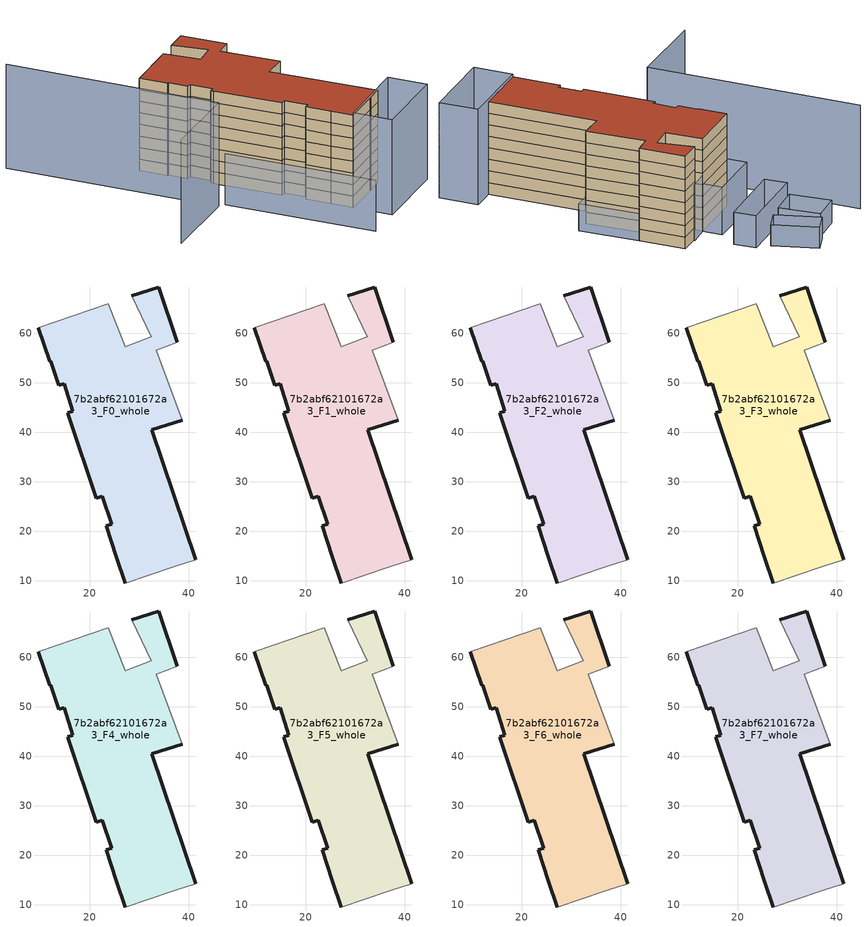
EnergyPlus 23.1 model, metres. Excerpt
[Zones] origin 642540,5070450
7b2abf62101672a3_F0_whole
 floor ground (EU_floor_Construction): 34.01,69.29 37.7,58.18 33.5,56.48 38.7,42.37 32.6,40.47 41.4,14.25 37.29,12.95 36.69,12.75 27.18,9.55 25.38,14.85 23.38,21.06 24.48,21.36 22.59,27.06 21.38,26.66 15.79,43.18 15.59,43.88 16.59,44.18 14.89,49.78 13.79,49.48 12.19,54.29 11.99,54.29 9.69,61.09 23.8,65.89 27.2,57.18 32.5,59.28 28.5,67.49 z0
 wall outside (EU_wall_Construction): 9.69,61.09 11.99,54.29 12.19,54.29 13.79,49.48 14.89,49.78 16.59,44.18 15.59,43.88 15.79,43.18 21.38,26.66 22.59,27.06 24.48,21.36 23.38,21.06 25.38,14.85 27.18,9.55 / 41.4,14.25 32.6,40.47 38.7,42.37 / 37.7,58.18 34.01,69.29 28.5,67.49 z0:3
 wall adiabatic (EU_wall_Construction): 27.18,9.55 36.69,12.75 37.29,12.95 41.4,14.25 / 38.7,42.37 33.5,56.48 37.7,58.18 / 28.5,67.49 32.5,59.28 27.2,57.18 23.8,65.89 9.69,61.09 z0:3
7b2abf62101672a3_F1_whole
 floor to 7b2abf62101672a3_F0_whole (EU_floor_Construction): 34.01,69.29 37.7,58.18 33.5,56.48 38.7,42.37 32.6,40.47 41.4,14.25 37.29,12.95 36.69,12.75 27.18,9.55 25.38,14.85 23.38,21.06 24.48,21.36 22.59,27.06 21.38,26.66 15.79,43.18 15.59,43.88 16.59,44.18 14.89,49.78 13.79,49.48 12.19,54.29 11.99,54.29 9.69,61.09 23.8,65.89 27.2,57.18 32.5,59.28 28.5,67.49 z3
 wall outside (EU_wall_Construction): 9.69,61.09 11.99,54.29 12.19,54.29 13.79,49.48 14.89,49.78 16.59,44.18 15.59,43.88 15.79,43.18 21.38,26.66 22.59,27.06 24.48,21.36 23.38,21.06 25.38,14.85 27.18,9.55 / 41.4,14.25 32.6,40.47 38.7,42.37 / 37.7,58.18 34.01,69.29 28.5,67.49 z3:6
 wall adiabatic (EU_wall_Construction): 27.18,9.55 36.69,12.75 37.29,12.95 41.4,14.25 / 38.7,42.37 33.5,56.48 37.7,58.18 / 28.5,67.49 32.5,59.28 27.2,57.18 23.8,65.89 9.69,61.09 z3:6
7b2abf62101672a3_F2_whole
 floor to 7b2abf62101672a3_F1_whole (EU_floor_Construction): 34.01,69.29 37.7,58.18 33.5,56.48 38.7,42.37 32.6,40.47 41.4,14.25 37.29,12.95 36.69,12.75 27.18,9.55 25.38,14.85 23.38,21.06 24.48,21.36 22.59,27.06 21.38,26.66 15.79,43.18 15.59,43.88 16.59,44.18 14.89,49.78 13.79,49.48 12.19,54.29 11.99,54.29 9.69,61.09 23.8,65.89 27.2,57.18 32.5,59.28 28.5,67.49 z6
 wall outside (EU_wall_Construction): 9.69,61.09 11.99,54.29 12.19,54.29 13.79,49.48 14.89,49.78 16.59,44.18 15.59,43.88 15.79,43.18 21.38,26.66 22.59,27.06 24.48,21.36 23.38,21.06 25.38,14.85 27.18,9.55 / 41.4,14.25 32.6,40.47 38.7,42.37 / 37.7,58.18 34.01,69.29 28.5,67.49 z6:9
 wall adiabatic (EU_wall_Construction): 27.18,9.55 36.69,12.75 37.29,12.95 41.4,14.25 / 38.7,42.37 33.5,56.48 37.7,58.18 / 28.5,67.49 32.5,59.28 27.2,57.18 23.8,65.89 9.69,61.09 z6:9
7b2abf62101672a3_F3_whole
 floor to 7b2abf62101672a3_F2_whole (EU_floor_Construction): 34.01,69.29 37.7,58.18 33.5,56.48 38.7,42.37 32.6,40.47 41.4,14.25 37.29,12.95 36.69,12.75 27.18,9.55 25.38,14.85 23.38,21.06 24.48,21.36 22.59,27.06 21.38,26.66 15.79,43.18 15.59,43.88 16.59,44.18 14.89,49.78 13.79,49.48 12.19,54.29 11.99,54.29 9.69,61.09 23.8,65.89 27.2,57.18 32.5,59.28 28.5,67.49 z9
 wall outside (EU_wall_Construction): 9.69,61.09 11.99,54.29 12.19,54.29 13.79,49.48 14.89,49.78 16.59,44.18 15.59,43.88 15.79,43.18 21.38,26.66 22.59,27.06 24.48,21.36 23.38,21.06 25.38,14.85 27.18,9.55 / 41.4,14.25 32.6,40.47 38.7,42.37 / 37.7,58.18 34.01,69.29 28.5,67.49 z9:12
 wall adiabatic (EU_wall_Construction): 27.18,9.55 36.69,12.75 37.29,12.95 41.4,14.25 / 38.7,42.37 33.5,56.48 37.7,58.18 / 28.5,67.49 32.5,59.28 27.2,57.18 23.8,65.89 9.69,61.09 z9:12
7b2abf62101672a3_F4_whole
 floor to 7b2abf62101672a3_F3_whole (EU_floor_Construction): 34.01,69.29 37.7,58.18 33.5,56.48 38.7,42.37 32.6,40.47 41.4,14.25 37.29,12.95 36.69,12.75 27.18,9.55 25.38,14.85 23.38,21.06 24.48,21.36 22.59,27.06 21.38,26.66 15.79,43.18 15.59,43.88 16.59,44.18 14.89,49.78 13.79,49.48 12.19,54.29 11.99,54.29 9.69,61.09 23.8,65.89 27.2,57.18 32.5,59.28 28.5,67.49 z12
 wall outside (EU_wall_Construction): 9.69,61.09 11.99,54.29 12.19,54.29 13.79,49.48 14.89,49.78 16.59,44.18 15.59,43.88 15.79,43.18 21.38,26.66 22.59,27.06 24.48,21.36 23.38,21.06 25.38,14.85 27.18,9.55 / 41.4,14.25 32.6,40.47 38.7,42.37 / 37.7,58.18 34.01,69.29 28.5,67.49 z12:15
 wall adiabatic (EU_wall_Construction): 27.18,9.55 36.69,12.75 37.29,12.95 41.4,14.25 / 38.7,42.37 33.5,56.48 37.7,58.18 / 28.5,67.49 32.5,59.28 27.2,57.18 23.8,65.89 9.69,61.09 z12:15
7b2abf62101672a3_F5_whole
 floor to 7b2abf62101672a3_F4_whole (EU_floor_Construction): 34.01,69.29 37.7,58.18 33.5,56.48 38.7,42.37 32.6,40.47 41.4,14.25 37.29,12.95 36.69,12.75 27.18,9.55 25.38,14.85 23.38,21.06 24.48,21.36 22.59,27.06 21.38,26.66 15.79,43.18 15.59,43.88 16.59,44.18 14.89,49.78 13.79,49.48 12.19,54.29 11.99,54.29 9.69,61.09 23.8,65.89 27.2,57.18 32.5,59.28 28.5,67.49 z15
 wall outside (EU_wall_Construction): 9.69,61.09 11.99,54.29 12.19,54.29 13.79,49.48 14.89,49.78 16.59,44.18 15.59,43.88 15.79,43.18 21.38,26.66 22.59,27.06 24.48,21.36 23.38,21.06 25.38,14.85 27.18,9.55 / 41.4,14.25 32.6,40.47 38.7,42.37 / 37.7,58.18 34.01,69.29 28.5,67.49 z15:18
 wall adiabatic (EU_wall_Construction): 27.18,9.55 36.69,12.75 37.29,12.95 41.4,14.25 / 38.7,42.37 33.5,56.48 37.7,58.18 / 28.5,67.49 32.5,59.28 27.2,57.18 23.8,65.89 9.69,61.09 z15:18
7b2abf62101672a3_F6_whole
 floor to 7b2abf62101672a3_F5_whole (EU_floor_Construction): 34.01,69.29 37.7,58.18 33.5,56.48 38.7,42.37 32.6,40.47 41.4,14.25 37.29,12.95 36.69,12.75 27.18,9.55 25.38,14.85 23.38,21.06 24.48,21.36 22.59,27.06 21.38,26.66 15.79,43.18 15.59,43.88 16.59,44.18 14.89,49.78 13.79,49.48 12.19,54.29 11.99,54.29 9.69,61.09 23.8,65.89 27.2,57.18 32.5,59.28 28.5,67.49 z18
 wall outside (EU_wall_Construction): 9.69,61.09 11.99,54.29 12.19,54.29 13.79,49.48 14.89,49.78 16.59,44.18 15.59,43.88 15.79,43.18 21.38,26.66 22.59,27.06 24.48,21.36 23.38,21.06 25.38,14.85 27.18,9.55 / 41.4,14.25 32.6,40.47 38.7,42.37 / 37.7,58.18 34.01,69.29 28.5,67.49 z18:21
 wall adiabatic (EU_wall_Construction): 27.18,9.55 36.69,12.75 37.29,12.95 41.4,14.25 / 38.7,42.37 33.5,56.48 37.7,58.18 / 28.5,67.49 32.5,59.28 27.2,57.18 23.8,65.89 9.69,61.09 z18:21
7b2abf62101672a3_F7_whole
 floor to 7b2abf62101672a3_F6_whole (EU_floor_Construction): 34.01,69.29 37.7,58.18 33.5,56.48 38.7,42.37 32.6,40.47 41.4,14.25 37.29,12.95 36.69,12.75 27.18,9.55 25.38,14.85 23.38,21.06 24.48,21.36 22.59,27.06 21.38,26.66 15.79,43.18 15.59,43.88 16.59,44.18 14.89,49.78 13.79,49.48 12.19,54.29 11.99,54.29 9.69,61.09 23.8,65.89 27.2,57.18 32.5,59.28 28.5,67.49 z21
 wall outside (EU_wall_Construction): 9.69,61.09 11.99,54.29 12.19,54.29 13.79,49.48 14.89,49.78 16.59,44.18 15.59,43.88 15.79,43.18 21.38,26.66 22.59,27.06 24.48,21.36 23.38,21.06 25.38,14.85 27.18,9.55 / 41.4,14.25 32.6,40.47 38.7,42.37 / 37.7,58.18 34.01,69.29 28.5,67.49 z21:24
 wall adiabatic (EU_wall_Construction): 27.18,9.55 36.69,12.75 37.29,12.95 41.4,14.25 / 38.7,42.37 33.5,56.48 37.7,58.18 / 28.5,67.49 32.5,59.28 27.2,57.18 23.8,65.89 9.69,61.09 z21:24
 roof outside (EU_roof_Construction): 41.4,14.25 32.6,40.47 38.7,42.37 33.5,56.48 37.7,58.18 34.01,69.29 28.5,67.49 32.5,59.28 27.2,57.18 23.8,65.89 9.69,61.09 11.99,54.29 12.19,54.29 13.79,49.48 14.89,49.78 16.59,44.18 15.59,43.88 15.79,43.18 21.38,26.66 22.59,27.06 24.48,21.36 23.38,21.06 25.38,14.85 27.18,9.55 36.69,12.75 37.29,12.95 z24
shading: 8.65,33.36 20.76,-3.03 z0:13.2; 50.5,6.84 30.28,0.04 / 30.28,0.04 27.09,9.52 / 27.09,9.52 47.31,16.32 / 47.31,16.32 50.5,6.84 z0:24.7; -9.78,85.73 7.03,33.99 / 7.03,33.99 -14.35,27.04 z0:26.9; 37.7,58.18 42.7,43.67 / 42.7,43.67 38.42,42.19 / 38.42,42.19 33.42,56.71 / 33.42,56.71 37.7,58.18 z0:7; 27.2,57.18 23.8,65.89 / 23.8,65.89 29.11,67.97 / 29.11,67.97 32.51,59.26 / 32.51,59.26 27.2,57.18 z0:14.5; 9.69,61.09 8.09,65.9 / 8.09,65.9 22.29,70.63 / 22.29,70.63 23.89,65.82 / 23.89,65.82 9.69,61.09 z0:12.3; 24.5,76.1 5.89,69.5 / 5.89,69.5 3.96,74.93 / 3.96,74.93 22.58,81.53 / 22.58,81.53 24.5,76.1 z0:8.3; 7.79,88.71 11.69,78.9 / 11.69,78.9 4.27,75.95 / 4.27,75.95 0.37,85.76 / 0.37,85.76 7.79,88.71 z0:5.8; 14.78,80.05 8.19,89.61 / 8.19,89.61 12.92,92.87 / 12.92,92.87 19.5,83.3 / 19.5,83.3 14.78,80.05 z0:5.4
[Building]
EU S2 Campaign: North Axis=0; Terrain=City; Solar Distribution=FullExterior
[Site:Location]
Lyon-Bron: Latitude=45.75; Longitude=5; Time Zone=1; Elevation=198
[SizingPeriod:WeatherFileDays]
AnnualSizingPeriod: Begin Month=1; Begin Day of Month=1; End Month=12; End Day of Month=31; Day of Week for Start Day=Monday; Use Weather File Daylight Saving Period=No; Use Weather File Rain and Snow Indicators=No
[MATERIAL]
EU_InternalMass_Material: Roughness=MediumRough; Thickness=0.1; Conductivity=1; Density=1800; Specific Heat=900; Thermal Absorptance=0.9; Solar Absorptance=0.7; Visible Absorptance=0.7
[MATERIAL:NOMASS] Roughness=MediumRough; Thermal Absorptance=0.9; Solar Absorptance=0.7; Visible Absorptance=0.7
Name | Thermal Resistance
EU_wall_NoMass | 1.97775
EU_roof_NoMass | 1.81626
EU_floor_NoMass | 1.84812
[CONSTRUCTION]
EU_wall_Construction: EU_wall_NoMass
EU_roof_Construction: EU_roof_NoMass
EU_floor_Construction: EU_floor_NoMass
EU_InternalMass_Construction: EU_InternalMass_Material
[ZONE] Type=1; Multiplier=1; Ceiling Height=autocalculate; Volume=2919.32; Floor Area=autocalculate; Part of Total Floor Area=Yes
7b2abf62101672a3_F0_whole; 7b2abf62101672a3_F1_whole; 7b2abf62101672a3_F2_whole; 7b2abf62101672a3_F3_whole; 7b2abf62101672a3_F4_whole; 7b2abf62101672a3_F5_whole; 7b2abf62101672a3_F6_whole; 7b2abf62101672a3_F7_whole
[INTERNALMASS] Construction=EU_InternalMass_Construction; Surface Area=973.104
Name | Zone or ZoneList
7b2abf62101672a3_F0_whole_EU_InternalMass | 7b2abf62101672a3_F0_whole
7b2abf62101672a3_F1_whole_EU_InternalMass | 7b2abf62101672a3_F1_whole
7b2abf62101672a3_F2_whole_EU_InternalMass | 7b2abf62101672a3_F2_whole
7b2abf62101672a3_F3_whole_EU_InternalMass | 7b2abf62101672a3_F3_whole
7b2abf62101672a3_F4_whole_EU_InternalMass | 7b2abf62101672a3_F4_whole
7b2abf62101672a3_F5_whole_EU_InternalMass | 7b2abf62101672a3_F5_whole
7b2abf62101672a3_F6_whole_EU_InternalMass | 7b2abf62101672a3_F6_whole
7b2abf62101672a3_F7_whole_EU_InternalMass | 7b2abf62101672a3_F7_whole
[OTHEREQUIPMENT] Fuel Type=Electricity; Design Level Calculation Method=Watts/Area; Power per Zone Floor Area=1; Fraction Latent=0; Fraction Radiant=0; Fraction Lost=0; Carbon Dioxide Generation Rate=0; EndUse Subcategory=EU_Step8_InternalGains
Name | Zone or ZoneList or Space or SpaceList | Schedule
EU_Step8_InternalGain_7b2abf62101672a3_F0_whole_f000 | 7b2abf62101672a3_F0_whole | EU_Step8_GainSchedule_7b2abf62101672a3_F0_whole_f000
EU_Step8_InternalGain_7b2abf62101672a3_F1_whole_f000 | 7b2abf62101672a3_F1_whole | EU_Step8_GainSchedule_7b2abf62101672a3_F1_whole_f000
EU_Step8_InternalGain_7b2abf62101672a3_F2_whole_f000 | 7b2abf62101672a3_F2_whole | EU_Step8_GainSchedule_7b2abf62101672a3_F2_whole_f000
EU_Step8_InternalGain_7b2abf62101672a3_F3_whole_f000 | 7b2abf62101672a3_F3_whole | EU_Step8_GainSchedule_7b2abf62101672a3_F3_whole_f000
EU_Step8_InternalGain_7b2abf62101672a3_F4_whole_f000 | 7b2abf62101672a3_F4_whole | EU_Step8_GainSchedule_7b2abf62101672a3_F4_whole_f000
EU_Step8_InternalGain_7b2abf62101672a3_F5_whole_f000 | 7b2abf62101672a3_F5_whole | EU_Step8_GainSchedule_7b2abf62101672a3_F5_whole_f000
EU_Step8_InternalGain_7b2abf62101672a3_F6_whole_f000 | 7b2abf62101672a3_F6_whole | EU_Step8_GainSchedule_7b2abf62101672a3_F6_whole_f000
EU_Step8_InternalGain_7b2abf62101672a3_F7_whole_f000 | 7b2abf62101672a3_F7_whole | EU_Step8_GainSchedule_7b2abf62101672a3_F7_whole_f000
[ZONEVENTILATION:DESIGNFLOWRATE] Schedule=EU_AlwaysOn; Design Flow Rate Calculation Method=AirChanges/Hour; Air Changes per Hour=0.759424; Ventilation Type=Natural; Fan Pressure Rise=0; Fan Total Efficiency=1; Constant Term Coefficient=1; Temperature Term Coefficient=0; Velocity Term Coefficient=0; Velocity Squared Term Coefficient=0; Minimum Indoor Temperature=-100; Maximum Indoor Temperature=100; Delta Temperature=-100; Minimum Outdoor Temperature=-100; Maximum Outdoor Temperature=100; Maximum Wind Speed=40
Name | Zone or ZoneList or Space or SpaceList
EU_ConstantAir_7b2abf62101672a3_F0_whole | 7b2abf62101672a3_F0_whole
EU_ConstantAir_7b2abf62101672a3_F1_whole | 7b2abf62101672a3_F1_whole
EU_ConstantAir_7b2abf62101672a3_F2_whole | 7b2abf62101672a3_F2_whole
EU_ConstantAir_7b2abf62101672a3_F3_whole | 7b2abf62101672a3_F3_whole
EU_ConstantAir_7b2abf62101672a3_F4_whole | 7b2abf62101672a3_F4_whole
EU_ConstantAir_7b2abf62101672a3_F5_whole | 7b2abf62101672a3_F5_whole
EU_ConstantAir_7b2abf62101672a3_F6_whole | 7b2abf62101672a3_F6_whole
EU_ConstantAir_7b2abf62101672a3_F7_whole | 7b2abf62101672a3_F7_whole
[HVACTEMPLATE:THERMOSTAT] Constant Heating Setpoint=20; Constant Cooling Setpoint=50
EU_HeatOnly_7b2abf62101672a3_F0_whole; EU_HeatOnly_7b2abf62101672a3_F1_whole; EU_HeatOnly_7b2abf62101672a3_F2_whole; EU_HeatOnly_7b2abf62101672a3_F3_whole; EU_HeatOnly_7b2abf62101672a3_F4_whole; EU_HeatOnly_7b2abf62101672a3_F5_whole; EU_HeatOnly_7b2abf62101672a3_F6_whole; EU_HeatOnly_7b2abf62101672a3_F7_whole
[HVACTEMPLATE:ZONE:IDEALLOADSAIRSYSTEM] System Availability Schedule=EU_AlwaysOn; Maximum Heating Supply Air Temperature=50; Minimum Cooling Supply Air Temperature=13; Maximum Heating Supply Air Humidity Ratio=0.0156; Minimum Cooling Supply Air Humidity Ratio=0.0077; Heating Limit=NoLimit; Cooling Limit=NoLimit; Heating Availability Schedule=EU_AlwaysOn; Cooling Availability Schedule=EU_CoolingOff; Dehumidification Control Type=ConstantSensibleHeatRatio; Cooling Sensible Heat Ratio=0.7; Dehumidification Setpoint=60; Humidification Control Type=None; Humidification Setpoint=30; Outdoor Air Method=None; Outdoor Air Flow Rate per Person=0.00944; Outdoor Air Flow Rate per Zone Floor Area=0; Outdoor Air Flow Rate per Zone=0; Demand Controlled Ventilation Type=None; Outdoor Air Economizer Type=NoEconomizer; Heat Recovery Type=None; Sensible Heat Recovery Effectiveness=0.7; Latent Heat Recovery Effectiveness=0.65
Name | Template Thermostat
7b2abf62101672a3_F0_whole | EU_HeatOnly_7b2abf62101672a3_F0_whole
7b2abf62101672a3_F1_whole | EU_HeatOnly_7b2abf62101672a3_F1_whole
7b2abf62101672a3_F2_whole | EU_HeatOnly_7b2abf62101672a3_F2_whole
7b2abf62101672a3_F3_whole | EU_HeatOnly_7b2abf62101672a3_F3_whole
7b2abf62101672a3_F4_whole | EU_HeatOnly_7b2abf62101672a3_F4_whole
7b2abf62101672a3_F5_whole | EU_HeatOnly_7b2abf62101672a3_F5_whole
7b2abf62101672a3_F6_whole | EU_HeatOnly_7b2abf62101672a3_F6_whole
7b2abf62101672a3_F7_whole | EU_HeatOnly_7b2abf62101672a3_F7_whole
[SIZING:ZONE] Zone Cooling Design Supply Air Temperature Input Method=SupplyAirTemperature; Zone Cooling Design Supply Air Temperature=13; Zone Heating Design Supply Air Temperature Input Method=SupplyAirTemperature; Zone Heating Design Supply Air Temperature=50; Zone Cooling Design Supply Air Humidity Ratio=0.008; Zone Heating Design Supply Air Humidity Ratio=0.008; Cooling Design Air Flow Method=DesignDay; Cooling Design Air Flow Rate=0; Cooling Minimum Air Flow per Zone Floor Area=0.000762; Cooling Minimum Air Flow=0; Cooling Minimum Air Flow Fraction=0.2; Heating Design Air Flow Method=DesignDay; Heating Design Air Flow Rate=0; Heating Maximum Air Flow per Zone Floor Area=0.002032; Heating Maximum Air Flow=0.141576; Heating Maximum Air Flow Fraction=0.3; Account for Dedicated Outdoor Air System=No; Dedicated Outdoor Air System Control Strategy=NeutralSupplyAir; Dedicated Outdoor Air Low Setpoint Temperature for Design=autosize; Dedicated Outdoor Air High Setpoint Temperature for Design=autosize; Zone Load Sizing Method=Sensible Load Only No Latent Load; Zone Latent Cooling Design Supply Air Humidity Ratio Input Method=HumidityRatioDifference; Zone Cooling Design Supply Air Humidity Ratio Difference=0.005; Zone Latent Heating Design Supply Air Humidity Ratio Input Method=HumidityRatioDifference; Zone Humidification Design Supply Air Humidity Ratio Difference=0.005
7b2abf62101672a3_F0_whole; 7b2abf62101672a3_F1_whole; 7b2abf62101672a3_F2_whole; 7b2abf62101672a3_F3_whole; 7b2abf62101672a3_F4_whole; 7b2abf62101672a3_F5_whole; 7b2abf62101672a3_F6_whole; 7b2abf62101672a3_F7_whole
[SCHEDULE:CONSTANT]
Name | Hourly Value
EU_AlwaysOn | 1
EU_CoolingOff | 0
[SCHEDULE:FILE] Column Number=1; Rows to Skip at Top=0; Number of Hours of Data=8760; Column Separator=Comma; Interpolate to Timestep=No; Minutes per Item=60; Adjust Schedule for Daylight Savings=Yes
Name | File
EU_Step8_GainSchedule_7b2abf62101672a3_F0_whole_f000 | ../../schedules/7b2abf62101672a3/7b2abf62101672a3_F0_whole_f000_gain.csv
EU_Step8_GainSchedule_7b2abf62101672a3_F1_whole_f000 | ../../schedules/7b2abf62101672a3/7b2abf62101672a3_F1_whole_f000_gain.csv
EU_Step8_GainSchedule_7b2abf62101672a3_F2_whole_f000 | ../../schedules/7b2abf62101672a3/7b2abf62101672a3_F2_whole_f000_gain.csv
EU_Step8_GainSchedule_7b2abf62101672a3_F3_whole_f000 | ../../schedules/7b2abf62101672a3/7b2abf62101672a3_F3_whole_f000_gain.csv
EU_Step8_GainSchedule_7b2abf62101672a3_F4_whole_f000 | ../../schedules/7b2abf62101672a3/7b2abf62101672a3_F4_whole_f000_gain.csv
EU_Step8_GainSchedule_7b2abf62101672a3_F5_whole_f000 | ../../schedules/7b2abf62101672a3/7b2abf62101672a3_F5_whole_f000_gain.csv
EU_Step8_GainSchedule_7b2abf62101672a3_F6_whole_f000 | ../../schedules/7b2abf62101672a3/7b2abf62101672a3_F6_whole_f000_gain.csv
EU_Step8_GainSchedule_7b2abf62101672a3_F7_whole_f000 | ../../schedules/7b2abf62101672a3/7b2abf62101672a3_F7_whole_f000_gain.csv
